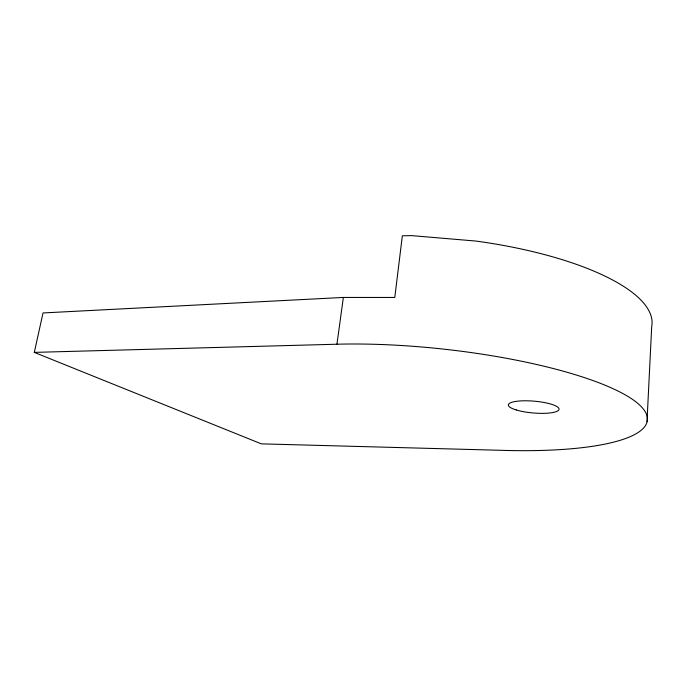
<?xml version="1.0" encoding="UTF-8"?>
<svg xmlns="http://www.w3.org/2000/svg" width="686" height="686" viewBox="0 0 686 686"><rect width="100%" height="100%" fill="white"/><g stroke="black" fill="none" stroke-linecap="round" stroke-linejoin="round"><path stroke-width="1.03" d="M646.992 421.693L651.7 326.605A204.299 65.522 5.9 0 0 475.938 241.06L411.523 235.607L402.348 235.812L394.784 297.458L343.36 297.441L43.029 312.945L34.3 352.381L261.315 443.851L503.953 450.393A209.719 48.466 6.3 0 0 629.705 397.546A209.719 48.466 6.3 0 0 336.937 344.218L34.3 352.381M336.937 344.218L343.36 297.441M516.232 409.962A25.442 5.925 4.9 0 0 558.335 410.468A25.442 5.925 4.9 0 0 526.479 400.787A25.442 5.925 4.9 0 0 516.232 409.962"/></g></svg>
